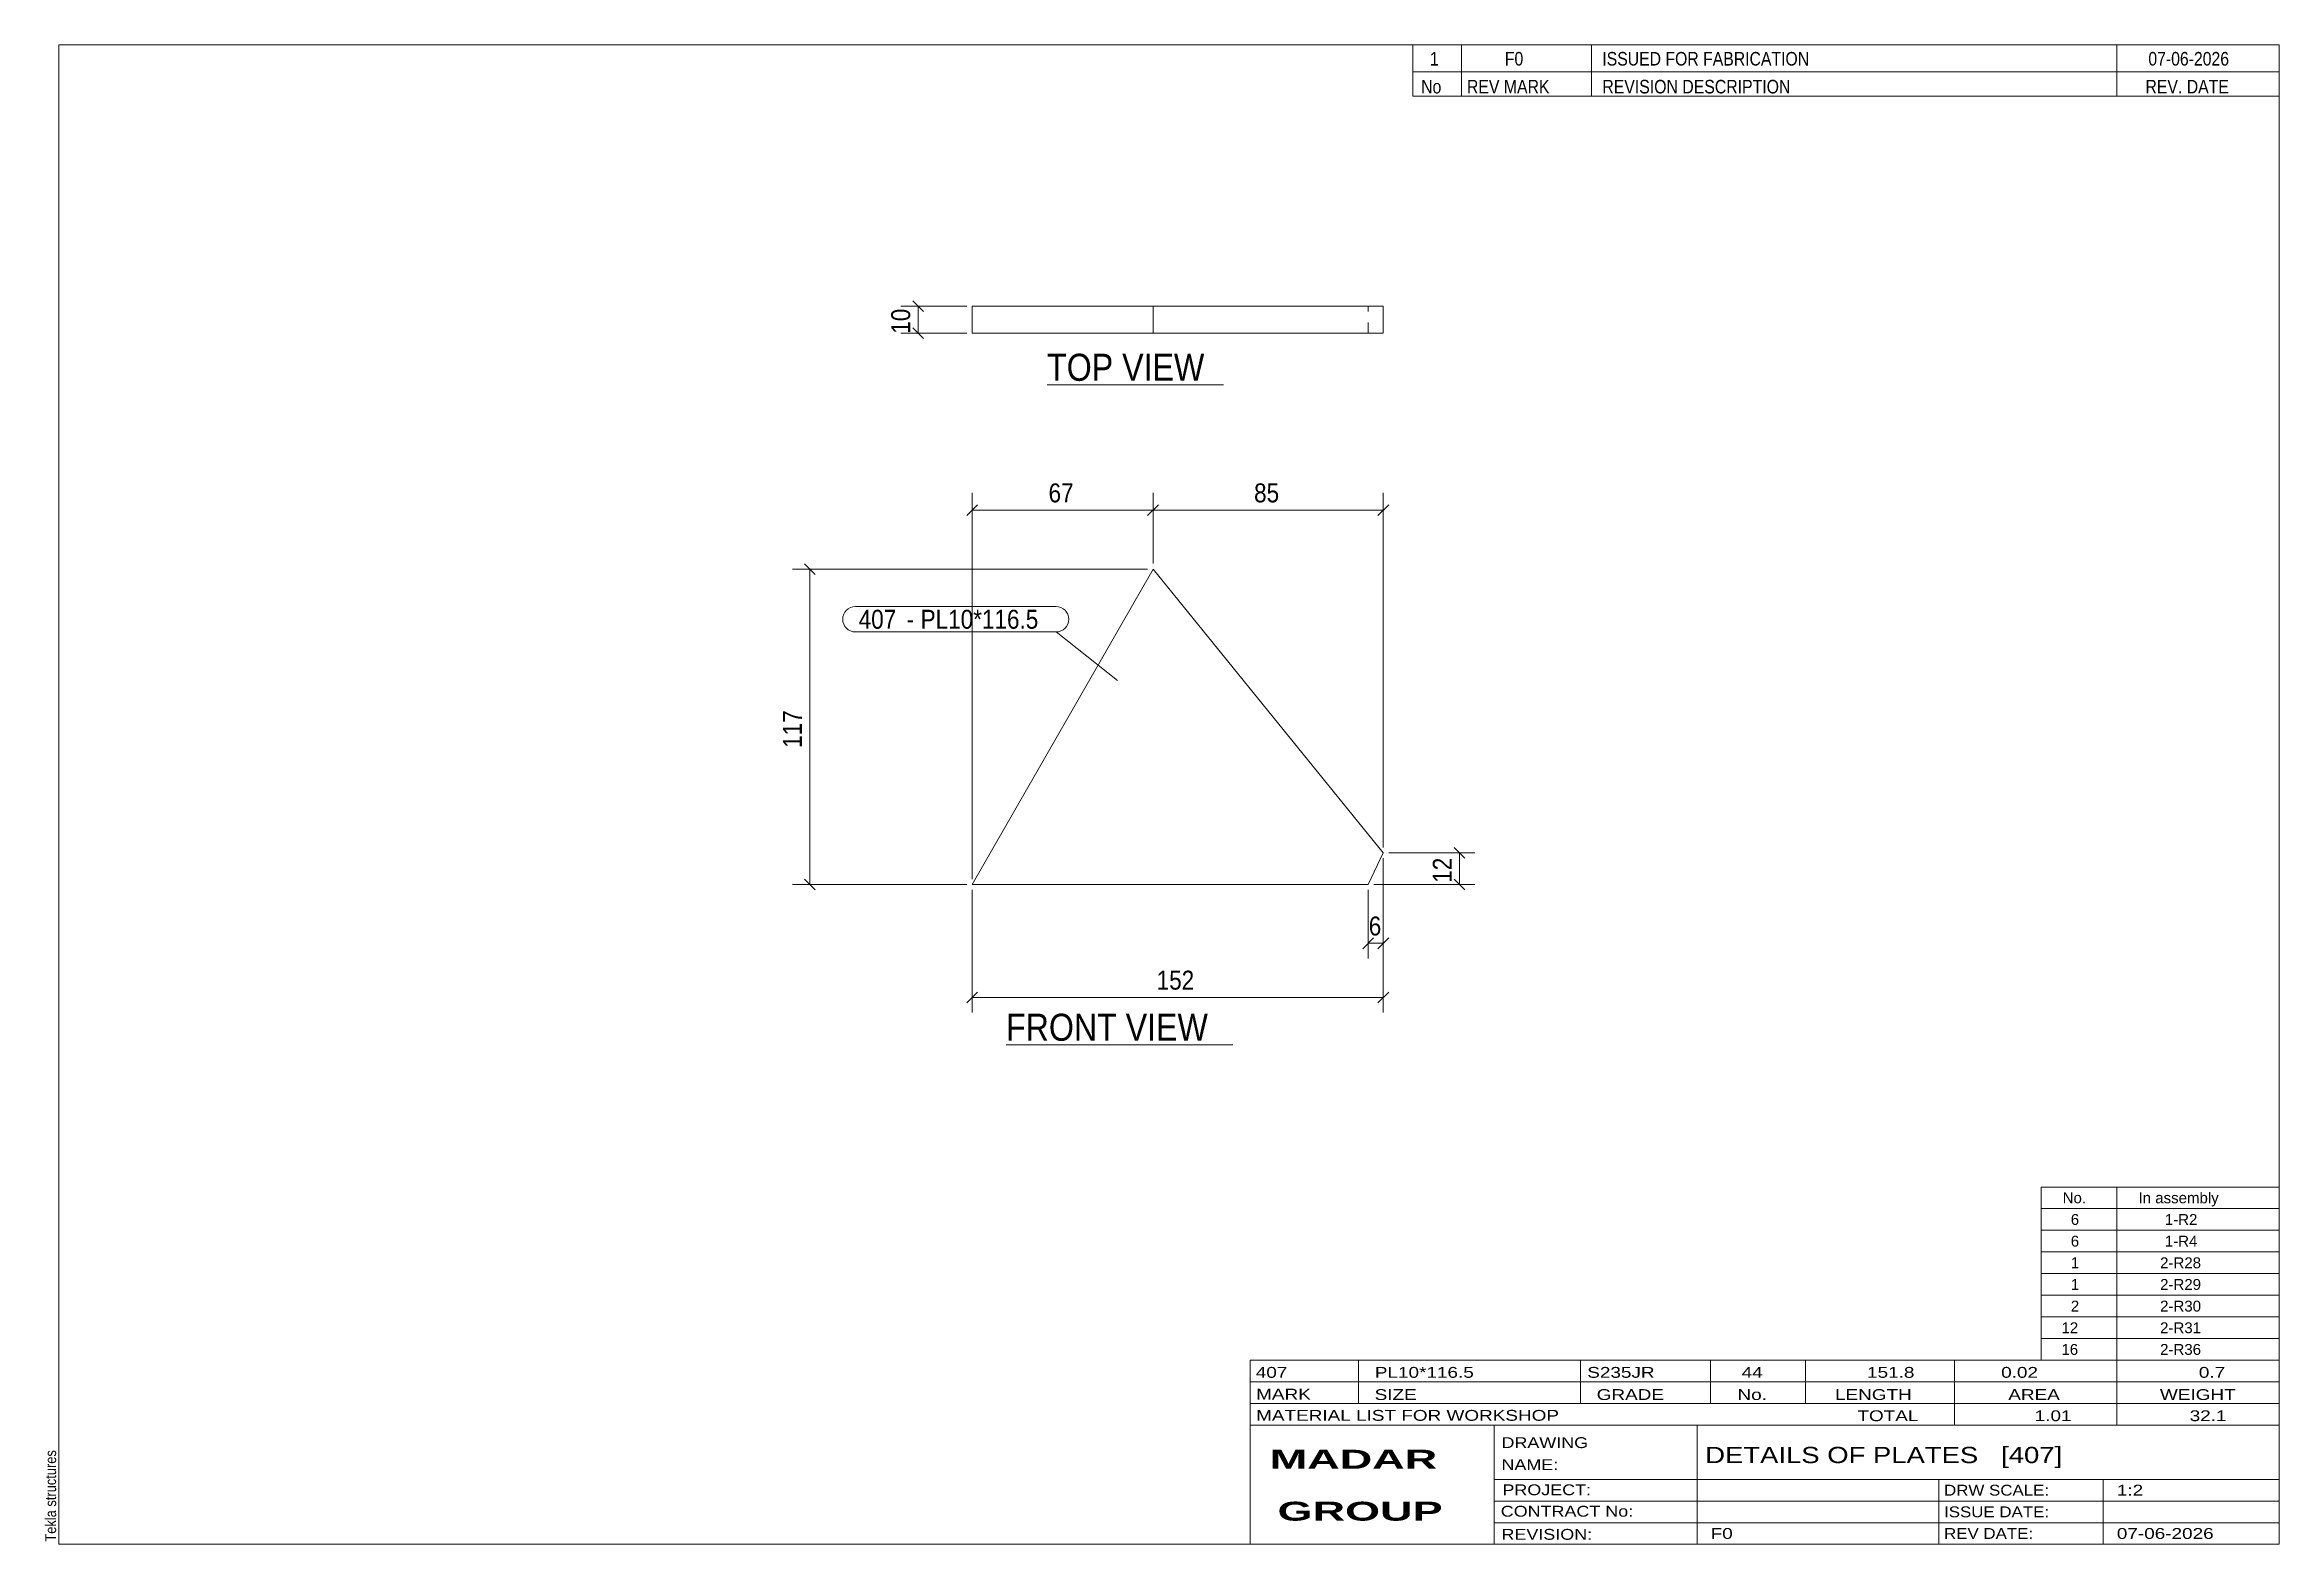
# Model space of a CAD drawing. Header units: millimetres. Extents: x 2 to 415, y 5 to 282.
import ezdxf

# ---------------------------------------------------------------- set-up
doc = ezdxf.new("R2010")
doc.units = ezdxf.units.MM
doc.linetypes.add('XKITLINE00', pattern=[0])
doc.linetypes.add('XKITLINE02', pattern=[4, 2, -2])
for name, color, linetype, lineweight in [('Dimensions', 7, 'Continuous', 0), ('DrawingSheet', 5, 'Continuous', 0), ('OtherObjectType', 7, 'Continuous', 0), ('Part', 2, 'Continuous', 0), ('PartMark', 7, 'Continuous', 0)]:
    doc.layers.add(name, color=color, linetype=linetype, lineweight=lineweight)
doc.styles.add('ARIAL', font='ARIAL.TTF')
doc.styles.add('ARIAL_BOLD', font='ARIALBD.TTF')
doc.styles.add('ARIAL_NARROW', font='ARIALN.TTF')

# ---------------------------------------------------------------- blocks, each defined once
blk = doc.blocks.new('*A1')
at = {"layer": 'Part', "color": 2, "linetype": 'XKITLINE00', "lineweight": 0}
for p, q in [((173.65, 126.88), (207.04, 185.14)), ((207.04, 185.14), (249.56, 132.71)), ((249.56, 132.71), (246.78, 126.88)), ((246.78, 126.88), (173.65, 126.88))]:
    blk.add_line(p, q, dxfattribs=at)
blk = doc.blocks.new('*A2')
at = {"layer": 'Part', "color": 2, "linetype": 'XKITLINE00', "lineweight": 0}
for p, q in [((173.65, 228.7), (173.65, 233.7)), ((173.65, 233.7), (249.56, 233.7)), ((207.04, 228.7), (207.04, 233.7)), ((249.56, 228.7), (249.56, 233.7)), ((173.65, 228.7), (249.56, 228.7))]:
    blk.add_line(p, q, dxfattribs=at)
at = {"layer": 'Part', "color": 7, "linetype": 'XKITLINE02', "lineweight": 0}
blk.add_line((246.78, 228.7), (246.78, 233.7), dxfattribs=at)
blk = doc.blocks.new('*A3')
at = {"layer": 'DrawingSheet', "color": 5, "linetype": 'XKITLINE00', "lineweight": 0}
for p, q in [((415, 282), (5, 282)), ((5, 282), (5, 5)), ((415, 5), (415, 282)), ((5, 5), (415, 5))]:
    blk.add_line(p, q, dxfattribs=at)
at = {"layer": 'DrawingSheet', "color": 5, "style": 'ARIAL', "width": 0.85}
blk.add_text('Tekla structures', height=2, rotation=90, dxfattribs=at).set_placement((4.5, 5.5))
blk = doc.blocks.new('*A4')
at = {"layer": 'OtherObjectType', "color": 7, "linetype": 'XKITLINE00', "lineweight": 0}
for p, q in [((371, 71), (415, 71)), ((371, 67), (371, 71)), ((385, 67), (385, 71)), ((415, 67), (415, 71)), ((371, 67), (415, 67)), ((371, 63), (371, 67)), ((385, 63), (385, 67)), ((415, 63), (415, 67)), ((371, 63), (415, 63)), ((371, 59), (371, 63)), ((385, 59), (385, 63)), ((415, 59), (415, 63)), ((371, 59), (415, 59)), ((371, 55), (371, 59)), ((385, 55), (385, 59)), ((415, 55), (415, 59)), ((371, 55), (415, 55)), ((371, 51), (371, 55)), ((385, 51), (385, 55)), ((415, 51), (415, 55)), ((371, 51), (415, 51)), ((371, 47), (371, 51)), ((385, 47), (385, 51)), ((415, 47), (415, 51)), ((371, 47), (415, 47)), ((371, 43), (371, 47)), ((385, 43), (385, 47)), ((415, 43), (415, 47)), ((371, 43), (415, 43)), ((371, 39), (371, 43)), ((385, 39), (385, 43)), ((415, 39), (415, 43)), ((371, 39), (415, 39))]:
    blk.add_line(p, q, dxfattribs=at)
at = {"layer": 'OtherObjectType', "color": 7, "style": 'ARIAL_NARROW', "width": 1.211571}
for s, p in [('No.', (375, 68)), ('6', (376.5, 64)), ('In assembly', (389, 68)), ('1-R2', (393.86, 64)), ('6', (376.5, 60)), ('1-R4', (393.86, 60)), ('1', (376.5, 56)), ('2-R28', (392.99, 56)), ('1', (376.5, 52)), ('2-R29', (392.99, 52)), ('2', (376.5, 48)), ('2-R30', (392.99, 48)), ('12', (374.77, 44)), ('2-R31', (392.99, 44)), ('16', (374.77, 40)), ('2-R36', (392.99, 40))]:
    blk.add_text(s, height=2, dxfattribs=at).set_placement(p)
blk = doc.blocks.new('*A5')
at = {"layer": 'OtherObjectType', "color": 7, "linetype": 'XKITLINE00', "lineweight": 0}
for p, q in [((255, 282), (415, 282)), ((415, 282), (255, 282)), ((255, 282), (255, 277)), ((264, 282), (264, 277)), ((288, 282), (288, 277)), ((385, 282), (385, 277)), ((415, 282), (415, 277)), ((255, 277), (415, 277)), ((255, 277), (255, 272.5)), ((255, 277), (415, 277)), ((264, 277), (264, 272.5)), ((288, 277), (288, 272.5)), ((385, 277), (385, 272.5)), ((415, 277), (415, 272.5)), ((415, 272.5), (255, 272.5))]:
    blk.add_line(p, q, dxfattribs=at)
at = {"layer": 'OtherObjectType', "color": 7, "style": 'ARIAL_NARROW'}
for s, width, p in [('1', 1.017001, (258.16, 278.15)), ('F0', 1.017001, (272, 278.15)), ('ISSUED FOR FABRICATION', 1.017001, (290, 278.15)), ('07-06-2026', 1.017001, (390.82, 278.15)), ('No', 1.02, (256.54, 273)), ('REV MARK', 1.02, (265, 273)), ('REVISION DESCRIPTION', 1.02, (290, 273)), ('REV. DATE', 1.02, (390.28, 273))]:
    blk.add_text(s, height=2.5, dxfattribs=dict(at, width=width)).set_placement(p)
blk = doc.blocks.new('*A6')
at = {"layer": 'OtherObjectType', "color": 7, "linetype": 'XKITLINE00', "lineweight": 0}
for p, q in [((225, 39), (415, 39)), ((225, 39), (225, 35)), ((225, 39), (415, 39)), ((245, 35), (245, 39)), ((286, 35), (286, 39)), ((310, 35), (310, 39)), ((327.5, 35), (327.5, 39)), ((355, 35), (355, 39)), ((385, 35), (385, 39)), ((415, 35), (415, 39)), ((225, 35), (415, 35)), ((225, 35), (225, 5)), ((225, 35), (415, 35)), ((245, 31), (245, 35)), ((286, 31), (286, 35)), ((310, 31), (310, 35)), ((327.5, 31), (327.5, 35)), ((355, 31), (355, 35)), ((385, 31), (385, 35)), ((415, 31), (415, 35)), ((225, 31), (415, 31)), ((355, 27), (355, 31)), ((385, 27), (385, 31)), ((415, 27), (415, 31)), ((225, 27), (415, 27)), ((270, 21), (270, 27)), ((307.5, 17), (307.5, 27)), ((415, 21), (415, 27)), ((270, 21), (270, 5)), ((415, 17), (415, 21)), ((270, 17), (415, 17)), ((307.5, 5), (307.5, 17)), ((352.16, 13), (352.16, 17)), ((382.5, 5), (382.5, 17)), ((415, 13), (415, 17)), ((270, 13), (415, 13)), ((352.16, 5), (352.16, 13)), ((415, 9), (415, 13)), ((270, 9), (415, 9)), ((415, 5), (415, 9)), ((225, 5), (415, 5)), ((262.5, 5), (415, 5))]:
    blk.add_line(p, q, dxfattribs=at)
at = {"layer": 'OtherObjectType', "color": 7, "style": 'ARIAL_NARROW'}
for s, height, width, p in [('407', 2, 1.525501, (226.01, 35.76)), ('PL10*116.5', 2, 1.525501, (248, 35.76)), ('S235JR', 2, 1.525501, (287.22, 35.76)), ('44', 2, 1.525501, (315.73, 35.76)), ('151.8', 2, 1.525501, (338.88, 35.76)), ('0.02', 2, 1.525501, (363.64, 35.76)), ('0.7', 2, 1.525501, (400.14, 35.76)), ('MARK', 2, 1.525501, (226.08, 31.73)), ('SIZE', 2, 1.525501, (247.96, 31.66)), ('GRADE', 2, 1.525501, (288.96, 31.66)), ('No.', 2, 1.525501, (314.96, 31.66)), ('LENGTH', 2, 1.525501, (332.96, 31.66)), ('AREA', 2, 1.525501, (364.96, 31.66)), ('WEIGHT', 2, 1.525501, (392.96, 31.66)), ('MATERIAL LIST FOR WORKSHOP', 2, 1.525501, (226.08, 27.82)), ('TOTAL', 2, 1.525501, (337.1, 27.75)), ('1.01', 2, 1.525501, (369.83, 27.75)), ('32.1', 2, 1.525501, (398.45, 27.75)), ('DRAWING', 2, 1.445, (271.38, 22.78)), ('NAME:', 2, 1.445, (271.38, 18.72)), ('DETAILS OF PLATES   [407]', 3, 1.474651, (309, 20)), ('PROJECT:', 2, 1.445, (271.55, 14.07)), ('DRW SCALE:', 2, 1.36, (353.1, 14)), ('1:2', 2, 1.525501, (385, 14)), ('CONTRACT No:', 2, 1.445, (271.25, 10.11)), ('ISSUE DATE:', 2, 1.36, (353.1, 10)), ('REVISION:', 2, 1.445, (271.38, 5.84)), ('F0', 2, 1.525501, (310, 6)), ('REV DATE:', 2, 1.36, (353.1, 6)), ('07-06-2026', 2, 1.525501, (385, 6))]:
    blk.add_text(s, height=height, dxfattribs=dict(at, width=width)).set_placement(p)
at = {"layer": 'OtherObjectType', "color": 1, "style": 'ARIAL_BOLD', "width": 1.7}
for s, p in [('MADAR ', (228.58, 18.97)), ('GROUP', (230.03, 9.37))]:
    blk.add_text(s, height=3.5, dxfattribs=at).set_placement(p)
blk = doc.blocks.new('*A7')
at = {"layer": 'Dimensions', "color": 7, "linetype": 'XKITLINE00', "lineweight": 0}
for p, q in [((142.66, 186.13), (144.64, 184.15)), ((206.04, 185.14), (140.45, 185.14)), ((143.65, 126.88), (143.65, 185.14)), ((172.65, 126.88), (140.45, 126.88)), ((142.66, 127.87), (144.64, 125.89))]:
    blk.add_line(p, q, dxfattribs=at)
at = {"layer": 'Dimensions', "color": 3}
for p in [(143.65, 185.14), (143.65, 126.88)]:
    blk.add_point(p, dxfattribs=at)
at = {"layer": 'Dimensions', "color": 3, "style": 'ARIAL', "width": 0.85}
blk.add_text('117', height=3.5, rotation=90.0002, dxfattribs=at).set_placement((142.2, 152.11))
blk = doc.blocks.new('*A8')
at = {"layer": 'Dimensions', "color": 7, "linetype": 'XKITLINE00', "lineweight": 0}
for p, q in [((250.56, 132.71), (266.45, 132.71)), ((262.66, 133.7), (264.64, 131.72)), ((263.65, 126.88), (263.65, 132.71)), ((247.78, 126.88), (266.45, 126.88)), ((262.66, 127.87), (264.64, 125.89))]:
    blk.add_line(p, q, dxfattribs=at)
at = {"layer": 'Dimensions', "color": 3}
for p in [(263.65, 132.71), (263.65, 126.88)]:
    blk.add_point(p, dxfattribs=at)
at = {"layer": 'Dimensions', "color": 3, "style": 'ARIAL', "width": 0.85}
blk.add_text('12', height=3.5, rotation=90.0002, dxfattribs=at).set_placement((262.2, 127.2))
blk = doc.blocks.new('*A9')
at = {"layer": 'Dimensions', "color": 7, "linetype": 'XKITLINE00', "lineweight": 0}
for p, q in [((249.56, 131.71), (249.56, 103.21)), ((173.65, 125.88), (173.65, 103.21)), ((174.64, 107), (172.66, 105.02)), ((173.65, 106.01), (249.56, 106.01)), ((250.55, 107), (248.57, 105.02))]:
    blk.add_line(p, q, dxfattribs=at)
at = {"layer": 'Dimensions', "color": 3}
for p in [(173.65, 106.01), (249.56, 106.01)]:
    blk.add_point(p, dxfattribs=at)
at = {"layer": 'Dimensions', "color": 3, "style": 'ARIAL', "width": 0.85}
blk.add_text('152', height=3.5, dxfattribs=at).set_placement((207.71, 107.46))
blk = doc.blocks.new('*A10')
at = {"layer": 'Dimensions', "color": 7, "linetype": 'XKITLINE00', "lineweight": 0}
for p, q in [((173.65, 127.88), (173.65, 199.21)), ((207.04, 186.14), (207.04, 199.21)), ((174.64, 197), (172.66, 195.02)), ((173.65, 196.01), (207.04, 196.01)), ((208.03, 197), (206.05, 195.02))]:
    blk.add_line(p, q, dxfattribs=at)
at = {"layer": 'Dimensions', "color": 3}
for p in [(173.65, 196.01), (207.04, 196.01)]:
    blk.add_point(p, dxfattribs=at)
at = {"layer": 'Dimensions', "color": 3, "style": 'ARIAL', "width": 0.85}
blk.add_text('67', height=3.5, dxfattribs=at).set_placement((187.75, 197.46))
blk = doc.blocks.new('*A11')
at = {"layer": 'Dimensions', "color": 7, "linetype": 'XKITLINE00', "lineweight": 0}
for p, q in [((207.04, 186.14), (207.04, 199.21)), ((249.56, 133.71), (249.56, 199.21)), ((208.03, 197), (206.05, 195.02)), ((207.04, 196.01), (249.56, 196.01)), ((250.55, 197), (248.57, 195.02))]:
    blk.add_line(p, q, dxfattribs=at)
at = {"layer": 'Dimensions', "color": 3}
for p in [(207.04, 196.01), (249.56, 196.01)]:
    blk.add_point(p, dxfattribs=at)
at = {"layer": 'Dimensions', "color": 3, "style": 'ARIAL', "width": 0.85}
blk.add_text('85', height=3.5, dxfattribs=at).set_placement((225.7, 197.46))
blk = doc.blocks.new('*A12')
at = {"layer": 'Dimensions', "color": 7, "linetype": 'XKITLINE00', "lineweight": 0}
for p, q in [((249.56, 131.71), (249.56, 113.21)), ((246.78, 125.88), (246.78, 113.21)), ((247.77, 117), (245.79, 115.02)), ((246.78, 116.01), (249.56, 116.01)), ((250.55, 117), (248.57, 115.02))]:
    blk.add_line(p, q, dxfattribs=at)
at = {"layer": 'Dimensions', "color": 3}
for p in [(246.78, 116.01), (249.56, 116.01)]:
    blk.add_point(p, dxfattribs=at)
at = {"layer": 'Dimensions', "color": 3, "style": 'ARIAL', "width": 0.85}
blk.add_text('6', height=3.5, dxfattribs=at).set_placement((246.87, 117.46))
blk = doc.blocks.new('*A13')
at = {"layer": 'PartMark', "color": 7, "linetype": 'XKITLINE00', "lineweight": 0}
for p, q in [((152.09, 178.22), (189.13, 178.22)), ((152.09, 173.52), (189.13, 173.52)), ((200.45, 164.55), (189.13, 173.52))]:
    blk.add_line(p, q, dxfattribs=at)
for centre, start, end in [((152.09, 175.87), 90, 270), ((189.13, 175.87), 270, 90)]:
    blk.add_arc(centre, 2.35, start, end, dxfattribs=at)
at = {"layer": 'PartMark', "color": 1, "style": 'ARIAL', "width": 0.85}
blk.add_text('407', height=3.5, dxfattribs=at).set_placement((152.69, 174.12))
at = {"layer": 'PartMark', "color": 3, "style": 'ARIAL', "width": 0.85}
for s, p in [('PL10*116.5', (164.13, 174.12)), ('-', (161.53, 174.12))]:
    blk.add_text(s, height=3.5, dxfattribs=at).set_placement(p)
blk = doc.blocks.new('*A14')
at = {"layer": 'OtherObjectType', "color": 7, "linetype": 'XKITLINE00', "lineweight": 0}
blk.add_line((179.9, 97.26), (221.75, 97.26), dxfattribs=at)
at = {"layer": 'OtherObjectType', "color": 3, "style": 'ARIAL', "width": 0.85}
blk.add_text('FRONT VIEW', height=5, dxfattribs=at).set_placement((179.9, 98.01))
blk = doc.blocks.new('*A15')
at = {"layer": 'Dimensions', "color": 7, "linetype": 'XKITLINE00', "lineweight": 0}
for p, q in [((172.65, 233.7), (160.45, 233.7)), ((162.66, 234.69), (164.64, 232.71)), ((163.65, 228.7), (163.65, 233.7)), ((172.65, 228.7), (160.45, 228.7)), ((162.66, 229.69), (164.64, 227.71))]:
    blk.add_line(p, q, dxfattribs=at)
at = {"layer": 'Dimensions', "color": 3}
for p in [(163.65, 233.7), (163.65, 228.7)]:
    blk.add_point(p, dxfattribs=at)
at = {"layer": 'Dimensions', "color": 3, "style": 'ARIAL', "width": 0.85}
blk.add_text('10', height=3.5, rotation=90.0002, dxfattribs=at).set_placement((162.2, 228.61))
blk = doc.blocks.new('*A16')
at = {"layer": 'OtherObjectType', "color": 7, "linetype": 'XKITLINE00', "lineweight": 0}
blk.add_line((187.48, 219.16), (220.08, 219.16), dxfattribs=at)
at = {"layer": 'OtherObjectType', "color": 3, "style": 'ARIAL', "width": 0.85}
blk.add_text('TOP VIEW', height=5, dxfattribs=at).set_placement((187.48, 219.91))

msp = doc.modelspace()

# ---------------------------------------------------------------- block references
at = {"lineweight": 0}
for name in ['*A3', '*A5', '*A15', '*A2', '*A16', '*A10', '*A11', '*A7', '*A1', '*A13', '*A8', '*A9', '*A12', '*A14', '*A4', '*A6']:
    msp.add_blockref(name, (0, 0), dxfattribs=at)

doc.saveas('drawing.dxf')
